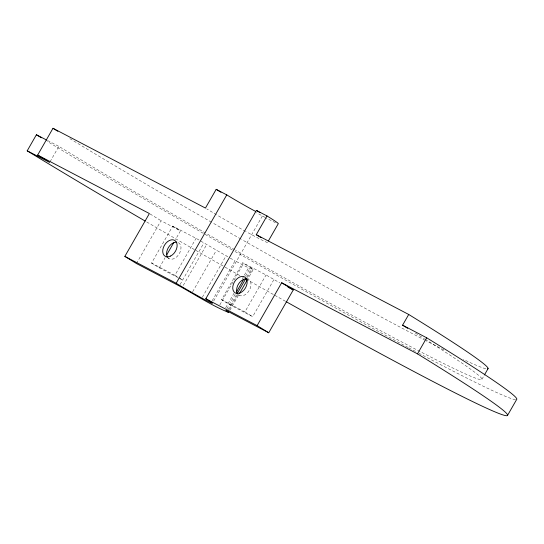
<?xml version="1.0" encoding="UTF-8"?>
<svg xmlns="http://www.w3.org/2000/svg" width="544" height="544" viewBox="0 0 544 544"><rect width="100%" height="100%" fill="white"/><g stroke="black" fill="none" stroke-linecap="round" stroke-linejoin="round"><path stroke-width="0.41" stroke-dasharray="2.72 2.04" d="M50.089 161.704L58.868 146.37A296.385 10.343 29.8 0 0 205.394 232.927M136.462 263.534L160.997 220.694L180.452 230.88L175.474 239.578M178.119 277.685L159.297 267.832L151.552 263.058L172.713 226.114L196.058 238.326L229.52 257.768M159.297 267.832L165.104 257.686M151.552 263.058L174.896 275.278L196.058 238.326M180.112 284.464L203.803 243.1M183.287 285.396L206.57 244.739M192.644 291.761L216.342 250.369M202.354 297.242L226.059 255.857M212.187 300.75L235.056 260.821L248.533 267.872L253.164 269.64L247.343 279.806M213.683 301.016L262.596 215.608M273.816 279.745L252.654 316.69L229.31 304.477L221.564 299.703L242.726 262.752L266.07 274.972L279.8 282.88M219.851 304.851L242.719 264.914M225.665 307.809L233.981 293.284M242.298 278.766L243.957 275.856M244.372 275.135L248.533 267.872M226.78 308.89L235.117 294.331M245.487 276.216L250.471 267.526L242.726 262.752M227.963 309.726L236.694 294.474M246.677 277.052L251.668 268.335L250.471 267.526M229.221 309.42L237.959 294.168M247.52 277.467L252.096 269.484M229.874 310.304L239.027 294.331M221.564 299.703L244.909 311.923L266.07 274.972M481.95 379.284L483.997 375.714M47.634 140.563L58.868 146.37M178.874 278.079L182.641 280.051L179.119 277.882M230.214 258.148L235.056 260.821M172.713 226.114L180.452 230.88M150.062 213.962L160.997 220.694M237.925 294.576L239.217 295.372M166.62 257.135L169.204 258.726M244.909 311.923L252.654 316.69M174.896 275.278L178.418 277.447M251.668 268.335L253.164 269.64M285.464 301.288A336.539 11.744 29.8 0 1 274.006 294.855M273.285 294.454A336.539 11.744 29.8 0 1 247.914 280.126M239.877 275.57A336.539 11.744 29.8 0 1 223.754 266.39M223.02 265.968A336.539 11.744 29.8 0 1 195.14 250.002M194.405 249.58A336.539 11.744 29.8 0 1 145.88 221.476M485.751 368.73A296.385 10.343 29.8 0 1 463.332 359.414M443.986 349.921A296.385 10.343 29.8 0 1 426.095 340.775M425.394 340.415A296.385 10.343 29.8 0 1 241.631 239.448M240.897 239.034A296.385 10.343 29.8 0 1 212.262 222.639M211.528 222.217A296.385 10.343 29.8 0 1 69.856 138.625M515.542 399.636A336.539 11.744 29.8 0 1 419.057 353.314M415.426 351.383A336.539 11.744 29.8 0 1 408.755 347.827M408.048 347.446A336.539 11.744 29.8 0 1 232.954 250.328M232.22 249.907A336.539 11.744 29.8 0 1 47.131 141.29M425.204 339.259A296.385 10.343 29.8 0 1 458.986 370.96A296.385 10.343 29.8 0 1 235.498 250.158M234.763 249.744A296.385 10.343 29.8 0 1 206.128 233.349M415.358 333.098A296.385 10.343 29.8 0 1 424.476 338.803M267.594 242.352A42.337 1.476 29.8 0 1 246.391 231.812M245.657 231.404A42.337 1.476 29.8 0 1 217.192 215.152M216.505 214.744A42.337 1.476 29.8 0 1 206.727 208.869M178.405 242.665A9.262 6.263 -58.4 0 1 178.718 254.626A9.262 6.263 -58.4 0 1 167.919 257.7M246.82 278.827A9.262 6.263 -58.4 0 1 249.376 290.244A9.262 6.263 -58.4 0 1 237.939 294.345M275.475 222.673A42.337 1.476 29.8 0 1 266.064 217.906M265.336 217.518A42.337 1.476 29.8 0 1 256.387 212.663"/><path stroke-width="0.82" d="M145.166 221.061A336.539 11.744 29.8 0 1 27.2 150.824L36.4 134.756L46.886 140.175M27.2 150.824L49.667 162.438L37.652 155.06L52.986 128.289L205.442 208.08L216.179 189.339L226.766 194.881A24.698 0.864 29.8 0 0 255.728 211.473M268.416 240.91L278.324 223.611A42.337 1.476 29.8 0 0 266.995 215.941L256.408 210.399L205.809 298.751L257.122 325.611L281.656 282.771L293.27 289.925L268.736 332.765L225.937 310.366L228.63 312.48C211.412 305.408 195.568 294.957 179.268 285.94L136.462 263.534L124.848 256.38L149.382 213.54L37.652 155.06M166.763 254.789L173.815 242.474M124.848 256.38L176.161 283.24L226.766 194.881M261.113 237.714A42.337 1.476 29.8 0 0 256.265 234.682L266.995 215.941M236.361 292.155L243.828 279.12M237.116 293.746L245.847 278.501M239.442 293.604L247.343 279.806M407.633 328.297A296.385 10.343 29.8 0 0 402.587 325.183L408.721 314.473L256.265 234.682M286.205 301.702A336.539 11.744 29.8 0 0 497.828 413.046A336.539 11.744 29.8 0 0 417.486 353.858L426.686 337.797L402.587 325.183M484.405 375L488.084 368.574M507.6 415.29L516.8 399.228A336.539 11.744 29.8 0 0 426.686 337.797M281.656 282.771L417.486 353.858M288.034 287.184L293.27 289.925M257.122 325.611L268.736 332.765M57.848 131.281A296.385 10.343 29.8 0 1 52.986 128.289M408.721 314.473A296.385 10.343 29.8 0 1 487.424 368.941M41.358 137.782A336.539 11.744 29.8 0 1 36.4 134.756M256.408 210.399A24.698 0.864 29.8 0 1 259.91 212.602M220.939 192.243A42.337 1.476 29.8 0 1 216.179 189.339M176.161 283.24A24.698 0.864 29.8 0 0 191.454 292.257L196.989 295.378A24.698 0.864 29.8 0 0 211.806 303.137L212.418 303.226A24.698 0.864 29.8 0 0 205.809 298.751M167.579 257.251A9.262 6.263 -58.4 0 1 168.45 247.438A9.262 6.263 -58.4 0 1 176.807 242.182M237.055 292.842A9.262 6.263 -58.4 0 1 238.904 283.404A9.262 6.263 -58.4 0 1 246.82 278.827M170.612 256.047A9.262 6.263 -58.4 0 0 175.814 241.305A9.262 6.263 -58.4 0 0 163.37 247.574A9.262 6.263 -58.4 0 0 170.612 256.047M240.625 292.692A9.262 6.263 -58.4 0 0 245.827 277.95A9.262 6.263 -58.4 0 0 233.39 284.22A9.262 6.263 -58.4 0 0 240.625 292.692"/></g></svg>
